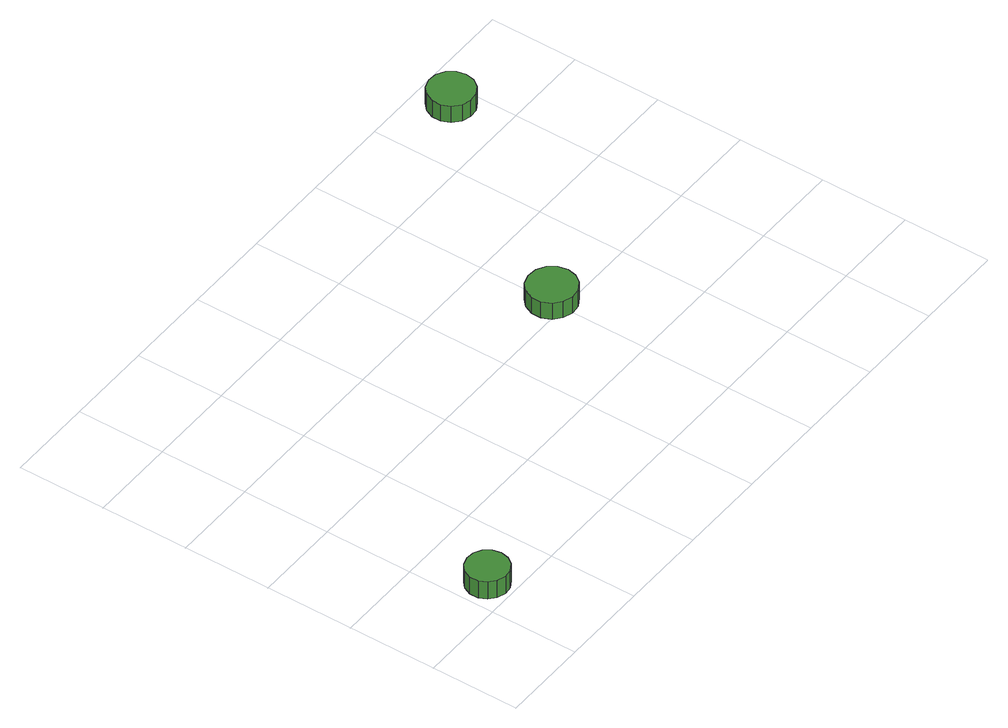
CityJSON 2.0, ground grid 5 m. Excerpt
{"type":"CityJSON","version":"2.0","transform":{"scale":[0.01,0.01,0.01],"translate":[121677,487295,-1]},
"CityObjects":{
"tree1":{"type":"SolitaryVegetationObject","attributes":{"function":"something"},"geometry":[{"type":"MultiSurface","lod":"1","boundaries":[[[0,1,2,3,4,5,6,7,8,9,10,11,12,13,14]],[[15,16,17,18,19,20,21,22,23,24,25,26,27,28,29]],[[0,29,28,1]],[[1,28,27,2]],[[2,27,26,3]],[[3,26,25,4]],[[4,25,24,5]],[[5,24,23,6]],[[6,23,22,7]],[[7,22,21,8]],[[8,21,20,9]],[[9,20,19,10]],[[10,19,18,11]],[[11,18,17,12]],[[12,17,16,13]],[[13,16,15,14]],[[14,15,29,0]]]}]},
"tree2":{"type":"SolitaryVegetationObject","attributes":{"function":"something"},"geometry":[{"type":"MultiSurface","lod":"1","boundaries":[[[30,31,32,33,34,35,36,37,38,39,40,41,42,43,44]],[[45,46,47,48,49,50,51,52,53,54,55,56,57,58,59]],[[30,59,58,31]],[[31,58,57,32]],[[32,57,56,33]],[[33,56,55,34]],[[34,55,54,35]],[[35,54,53,36]],[[36,53,52,37]],[[37,52,51,38]],[[38,51,50,39]],[[39,50,49,40]],[[40,49,48,41]],[[41,48,47,42]],[[42,47,46,43]],[[43,46,45,44]],[[44,45,59,30]]]}]},
"tree3":{"type":"SolitaryVegetationObject","attributes":{"function":"something"},"geometry":[{"type":"MultiSurface","lod":"1","boundaries":[[[60,61,62,63,64,65,66,67,68,69,70,71,72,73,74]],[[75,76,77,78,79,80,81,82,83,84,85,86,87,88,89]],[[60,89,88,61]],[[61,88,87,62]],[[62,87,86,63]],[[63,86,85,64]],[[64,85,84,65]],[[65,84,83,66]],[[66,83,82,67]],[[67,82,81,68]],[[68,81,80,69]],[[69,80,79,70]],[[70,79,78,71]],[[71,78,77,72]],[[72,77,76,73]],[[73,76,75,74]],[[74,75,89,60]]]}]}
},
"vertices":[
[279,143,172],[269,191,172],[240,231,172],[198,255,172],[149,260,172],[102,245,172],[66,212,172],[46,167,172],[46,118,172],[66,73,172],[102,41,172],[149,25,172],[198,31,172],[240,55,172],[269,95,172],[269,95,58],[240,55,58],[198,31,58],[149,25,58],[102,41,58],[66,73,58],[46,118,58],[46,167,58],[66,212,58],[102,245,58],[149,260,58],[198,255,58],[240,231,58],[269,191,58],[279,143,58],
[2149,1076,165],[2137,1131,165],[2104,1177,165],[2055,1205,165],[1999,1211,165],[1945,1194,165],[1903,1156,165],[1880,1104,165],[1880,1048,165],[1903,996,165],[1945,959,165],[1999,941,165],[2055,947,165],[2104,975,165],[2137,1021,165],[2137,1021,58],[2104,975,58],[2055,947,58],[1999,941,58],[1945,959,58],[1903,996,58],[1880,1048,58],[1880,1104,58],[1903,1156,58],[1945,1194,58],[1999,1211,58],[2055,1205,58],[2104,1177,58],[2137,1131,58],[2149,1076,58],
[3008,2305,168],[2997,2358,168],[2965,2401,168],[2919,2428,168],[2866,2433,168],[2815,2417,168],[2776,2381,168],[2754,2332,168],[2754,2279,168],[2776,2230,168],[2815,2194,168],[2866,2178,168],[2919,2183,168],[2965,2210,168],[2997,2253,168],[2997,2253,59],[2965,2210,59],[2919,2183,59],[2866,2178,59],[2815,2194,59],[2776,2230,59],[2754,2279,59],[2754,2332,59],[2776,2381,59],[2815,2417,59],[2866,2433,59],[2919,2428,59],[2965,2401,59],[2997,2358,59],[3008,2305,59]
]}
